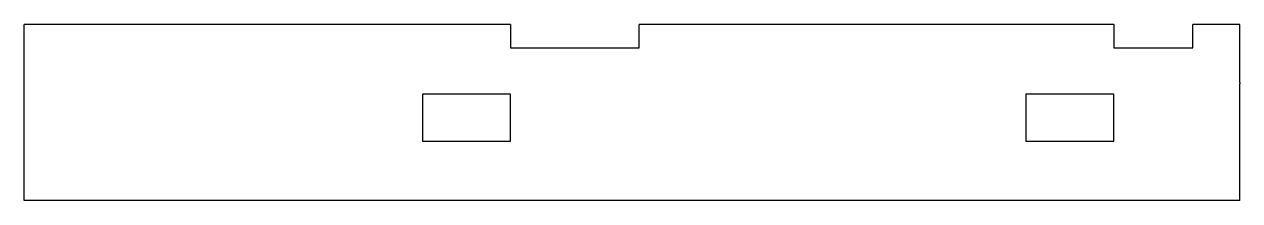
# Model space of a CAD drawing. Header units: millimetres. Extents: x -673 to 1402, y 49 to 349.
import ezdxf

# ---------------------------------------------------------------- set-up
doc = ezdxf.new("R2010")
doc.units = ezdxf.units.MM
doc.layers.add('ACABAMENTO_2075', color=7, linetype='Continuous')
doc.layers.add('Default', color=7, linetype='Continuous')

# ---------------------------------------------------------------- blocks, each defined once
blk = doc.blocks.new('SE')
at = {"layer": 'ACABAMENTO_2075', "color": 7, "linetype": 'Continuous'}
for p, q in [((-673.2, 250), (-673.2, 349)), ((156.8, 349), (-673.2, 349)), ((156.8, 349), (156.8, 309)), ((1186.8, 349), (376.8, 349)), ((376.8, 309), (376.8, 349)), ((1186.8, 349), (1186.8, 309)), ((1401.8, 349), (1321.8, 349)), ((1321.8, 309), (1321.8, 349)), ((1401.8, 250), (1401.8, 349)), ((156.8, 309), (376.8, 309)), ((1186.8, 309), (1321.8, 309)), ((-673.2, 248), (-673.2, 250)), ((1401.8, 250), (1401.8, 248)), ((-673.2, 49), (-673.2, 248)), ((156.8, 230), (6.8, 230)), ((6.8, 230), (6.8, 150)), ((156.8, 150), (156.8, 230)), ((1186.8, 230), (1036.8, 230)), ((1036.8, 230), (1036.8, 150)), ((1186.8, 150), (1186.8, 230)), ((1401.8, 49), (1401.8, 248)), ((6.8, 150), (156.8, 150)), ((1036.8, 150), (1186.8, 150)), ((1401.8, 49), (-673.2, 49))]:
    blk.add_line(p, q, dxfattribs=at)

msp = doc.modelspace()

# ---------------------------------------------------------------- block references
at = {"layer": 'Default'}
msp.add_blockref('SE', (0, 0), dxfattribs=at)

doc.saveas('drawing.dxf')
